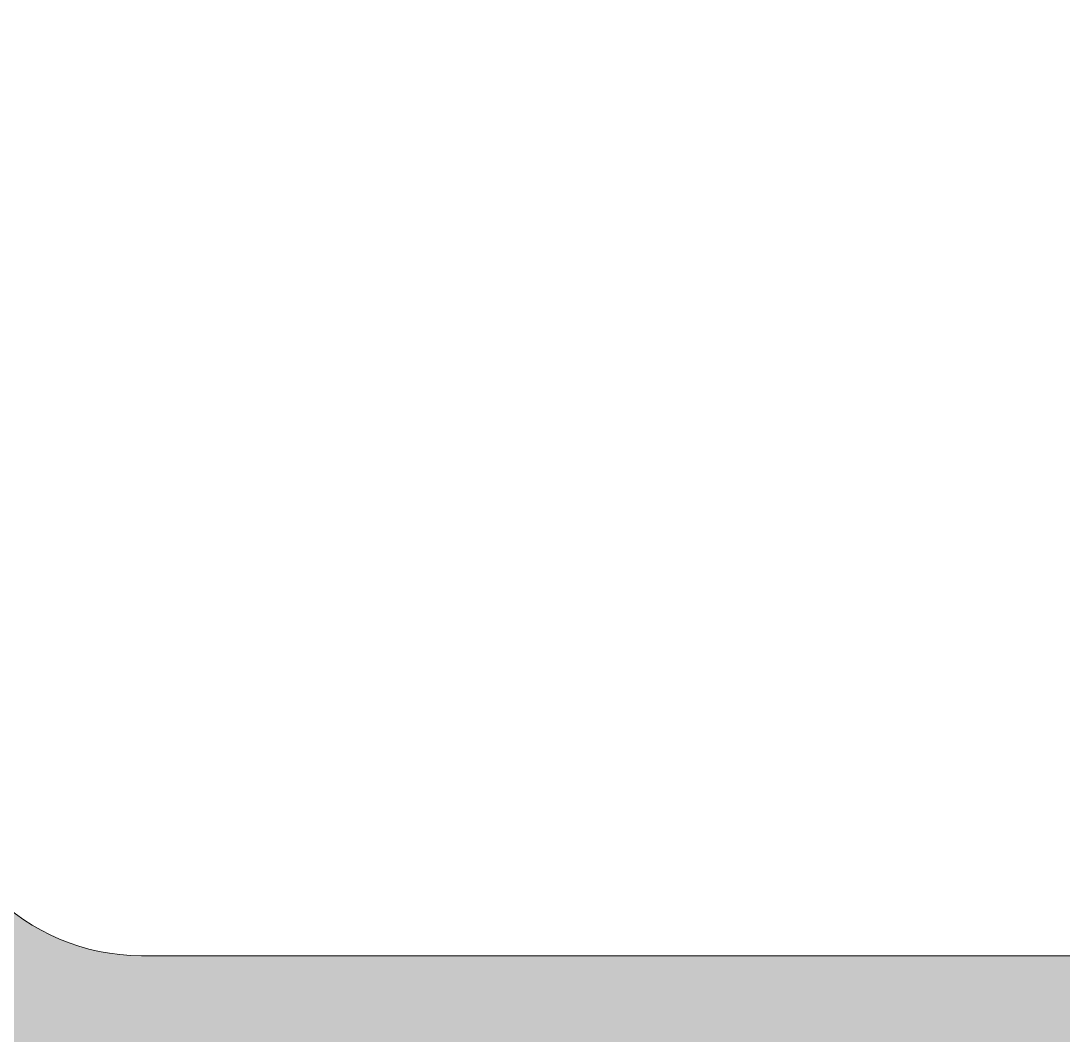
# Model space of a CAD drawing. Header units: millimetres. Extents: x 664 to 1534, y 1164 to 2765.
# Drawn here: x 698.14 to 732.79, y 1261.07 to 1294.77 of the extents above; entities that cross this region are included whole.
import ezdxf

# ---------------------------------------------------------------- set-up
doc = ezdxf.new("R2010")
doc.units = ezdxf.units.MM
doc.layers.add('Barra', color=9, linetype='Continuous', lineweight=9)

msp = doc.modelspace()

# ---------------------------------------------------------------- hatches: boundary and pattern name
at = {"layer": 'Barra'}
h = msp.add_hatch(dxfattribs=at)
h.set_pattern_fill('AR-CONC', color=256, scale=0.025, style=0)
h.set_pattern_definition([(50, (-839.1493, -158.4475), (4.554617, -0.398477), [0.47625, -5.23875]), (355, (-839.1493, -158.4475), (-0.881071, 4.776416), [0.381, -4.191]), (100.451, (-838.7697, -158.4808), (3.6735625, 4.377917), [0.40475, -4.45225]), (46.1842, (-839.1493, -157.1775), (6.776976, -1.051058), [0.714375, -7.858125]), (96.6356, (-838.5845, -157.265), (5.935106, 6.185639), [0.607125, -6.678375]), (351.184, (-839.149, -157.1775), (5.935115, 6.185628), [0.5715, -6.2865]), (21, (-838.5143, -157.495), (3.790372, -2.556638), [0.47625, -5.23875]), (326, (-838.5143, -157.495), (1.545051, 4.604699), [0.381, -4.191]), (71.4514, (-838.1984, -157.708), (5.335412, 2.0480714), [0.40475, -4.45225]), (37.5, (-839.1493, -158.4475), (0.0772151, 2.113876), [0, -4.1402, 0, -4.2545, 0, -4.206875]), (7.5, (-839.1493, -158.4475), (1.6704916, 2.5045144), [0, -2.4257, 0, -4.04495, 0, -1.603375]), (327.5, (-840.5653, -158.4475), (3.3897649, -0.1432186), [0, -1.5875, 0, -4.953, 0, -6.57225]), (317.5, (-841.2003, -158.4475), (3.7032295, 0.6356623), [0, -2.06375, 0, -3.2893, 0, -4.66725])])
h.paths.add_polyline_path([(857.741, 1271.714), (857.741, 1280.464), (849.741, 1280.464), (849.741, 1271.714, -0.414214), (841.741, 1263.714), (702.154, 1263.714, -0.414214), (695.154, 1270.714), (695.154, 1287.775, 0.414214), (688.154, 1294.775), (684.981, 1294.775), (684.981, 1286.775, -0.414214), (685.981, 1285.775), (685.981, 1225.034, 0.414214), (695.981, 1215.034), (744.708, 1215.034), (744.708, 1220.034), (695.981, 1220.034, -0.414214), (690.981, 1225.034), (690.981, 1248.714, -0.414214), (697.981, 1255.714), (841.741, 1255.714, 0.414214)])

# ---------------------------------------------------------------- linework, layer by layer
msp.add_line((702.154, 1263.714), (841.741, 1263.714), dxfattribs=at)
msp.add_line((702.154, 1263.714), (841.741, 1263.714), dxfattribs=at)
msp.add_arc((702.154, 1270.714), 7, 180, 270, dxfattribs=at)

doc.saveas('drawing.dxf')
